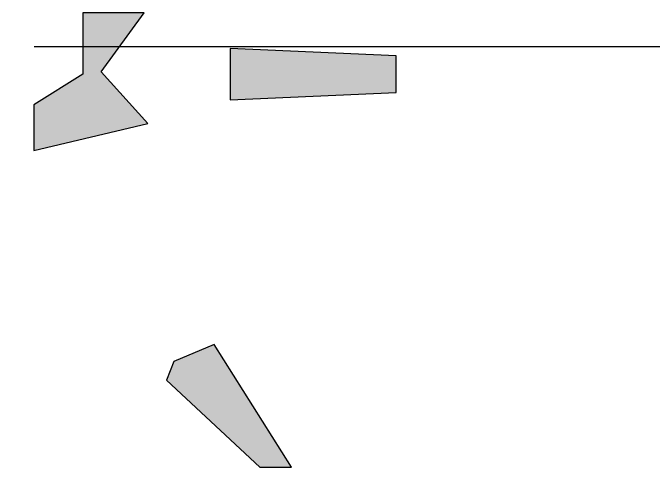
# Model space of a CAD drawing. Header units: millimetres. Extents: x -7200 to 93979, y -9600 to 40920.
# Drawn here: x -1764 to -440, y 5430 to 6370 of the extents above; entities that cross this region are included whole.
import ezdxf

# ---------------------------------------------------------------- set-up
doc = ezdxf.new("R2010")
doc.units = ezdxf.units.MM
doc.linetypes.add('ОСЕВАЯ', pattern=[2040, 1400, -280, 80, -280])
for name, color, linetype in [('ЗАЛИВКА', 7, 'Continuous'), ('ОСИ', 1, 'ОСЕВАЯ'), ('ПЛАН', 7, 'Continuous')]:
    doc.layers.add(name, color=color, linetype=linetype)

msp = doc.modelspace()

# ---------------------------------------------------------------- hatches: boundary and pattern name
at = {"layer": 'ЗАЛИВКА'}
for points in [[(-1619.2, 6306.2), (-1619.2, 6242.8), (-1720.7, 6179.3), (-1720.7, 6085.4), (-1484.7, 6141.2), (-1581.1, 6247.9), (-1492.3, 6369.7), (-1619.2, 6369.7)], [(-1314.6, 6242.8), (-1314.6, 6189.5), (-971.9, 6204.7), (-971.9, 6280.9), (-1314.6, 6296.1)], [(-1431.3, 5648.8), (-1446.6, 5610.7), (-1253.7, 5430.5), (-1187.7, 5430.5), (-1347.6, 5684.3)]]:
    msp.add_hatch(color=7, dxfattribs=at).paths.add_polyline_path(points)

# ---------------------------------------------------------------- linework, layer by layer
at = {"layer": 'ОСИ', "linetype": 'ОСЕВАЯ'}
msp.add_line((-5800, 6300), (91300, 6300), dxfattribs=at)
at = {"layer": 'ПЛАН'}
for points in [[(-1619.2, 6306.2), (-1619.2, 6242.8), (-1720.7, 6179.3), (-1720.7, 6085.4), (-1484.7, 6141.2), (-1581.1, 6247.9), (-1492.3, 6369.7), (-1619.2, 6369.7)], [(-1314.6, 6242.8), (-1314.6, 6189.5), (-971.9, 6204.7), (-971.9, 6280.9), (-1314.6, 6296.1)], [(-1431.3, 5648.8), (-1446.6, 5610.7), (-1253.7, 5430.5), (-1187.7, 5430.5), (-1347.6, 5684.3)]]:
    msp.add_lwpolyline(points, close=True, dxfattribs=at)

doc.saveas('drawing.dxf')
